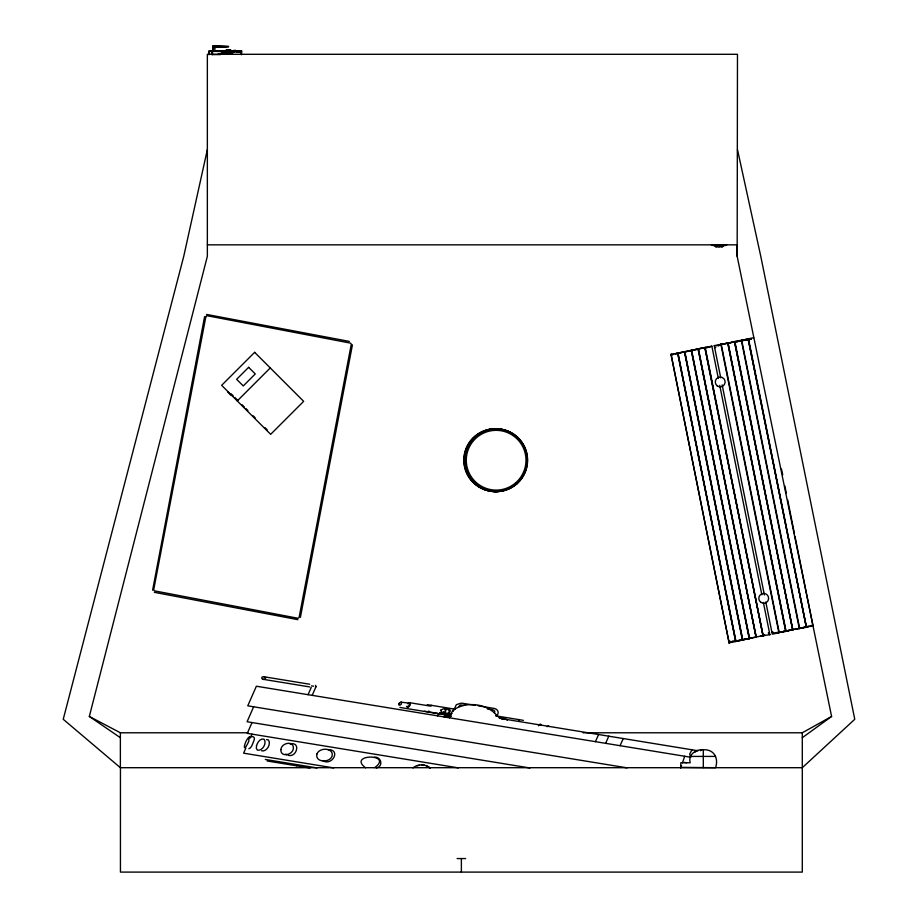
<?xml version="1.0" encoding="UTF-8"?>
<svg xmlns="http://www.w3.org/2000/svg" width="918" height="918" viewBox="0 0 918 918"><rect width="100%" height="100%" fill="white"/><g stroke="black" fill="none" stroke-linecap="round" stroke-linejoin="round"><path stroke-width="1.38" d="M209.43 51.431L209.43 54.495L208.765 54.472L208.776 51.293L210.67 50.903L230.59 50.88L227.32 50.88M211.978 54.575L212.196 51.316L211.978 54.575L220.458 54.598M212.448 54.587L212.506 50.96L221.617 50.869M214.766 46.841L213.079 46.841C213.022 42.503 212.368 59.062 213.137 45.911L228.525 46.302L214.755 47.426L228.525 46.669M226.425 53.347L226.574 50.41L230.533 50.547M227.205 50.983L227.136 50.41M228.479 46.703L213.079 45.969M230.59 50.88L230.59 50.249L226.838 50.18L230.808 50.065L230.269 53.657L220.79 53.611M231.026 52.188L231.508 51.018L231.944 51.787M231.508 51.775L231.508 51.018M232.093 52.154L232.197 51.339L232.197 52.062M232.552 51.351L239.736 51.901M234.239 51.97L234.354 50.869L232.541 50.96L232.449 51.97C231.761 49.847 237.59 49.733 236.592 51.878M237.096 51.878L237.142 50.823M239.46 52.016L239.472 51.362L239.598 52.028M239.816 52.165L239.919 51.351L240.046 52.177M240.78 51.454L240.78 52.211L241.262 51.041L240.401 52.188M241.331 51.488L241.331 54.77L241.859 51.018L230.269 51.465L230.797 50.995M684.139 762.33L686.664 762.766M802.298 737.705L831.593 716.453L737.165 256.317L737.475 54.3L207.353 54.3L207.353 256.317L89.333 716.453L120.373 737.705M236.947 51.878L237.096 50.869L240.137 50.834C241.709 52.383 235.593 51.465 232.185 51.787M204.611 316.618L152.606 590.194M300.381 617.355L352.432 344.847M312.2 695.351L316.033 686.618L315.482 685.344M207.353 149.577L183.749 256.317L63.239 719.287L120.373 767.7L802.298 767.7L854.761 719.287L760.781 256.317L737.475 149.577M231.99 52.062L232.197 51.339M732.174 641.636L742.547 639.766L684.679 351.984L677.863 353.35L735.995 641.464L749.363 638.4L691.484 350.607L698.3 349.242L756.168 637.023L729.121 642.841L671.001 354.463L711.852 346.143L718.324 378.354M742.547 639.766L749.363 638.389L735.731 641.131L677.977 352.948M749.616 638.721L691.598 350.217L704.852 347.543L762.984 635.658L749.363 638.389M785.819 631.056L779.015 632.433L785.819 631.068L727.951 343.275L734.503 341.588L792.636 629.691L783.1 631.607L799.452 628.325L796.721 628.876M741.572 340.532L734.87 341.507L792.888 630.023L787.185 630.792L806.256 626.96L748.136 338.845L741.572 340.532L748.136 338.845L806.256 626.948L800.806 628.05L813.119 625.846M749.249 638.79L691.231 350.286L684.679 351.984L691.484 350.607M751.337 339.178L748.503 338.765L751.337 339.178L720.882 344.319L718.381 345.811L721.25 344.25L727.951 343.275M737.59 341.771L734.87 341.507M763.386 602.438L769.869 634.648L760.253 636.208L762.984 635.658L704.852 347.543M792.636 629.691L734.503 341.588L729.259 342.942M231.875 52.154L232.093 51.431M680.582 768.194L681.5 765.543M682.407 762.892L684.69 756.26M398.802 703.991L400.994 701.8M253.643 706.791L247.08 721.743L529.996 767.999M252.025 722.546L247.275 733.356L458.449 767.884M245.84 748.09L243.603 753.173L333.727 767.907M250.293 737.934L251.968 734.125M308.069 694.685L311.248 687.421M296.594 765.807L297.099 764.66M428.431 711.852L428.844 710.922M431.299 705.311L430.921 706.183L409.474 702.672L407.672 703.647M437.645 715.868L438.575 713.756M439.515 713.906L440.032 712.953M439.676 713.929L440.135 712.965M441.868 714.296L442.304 713.32M444.071 714.652L444.53 713.688M444.174 714.663L444.691 713.711L439.951 712.93M449.522 717.807L452.528 710.635C465.024 701.157 486.46 702.958 496.569 715.225C498.015 716.74 499.851 717.819 501.744 718.679L698.036 750.775M453.125 711.507L456.361 704.668L460.882 703.234A12.714 12.714 0 0 1 463.372 703.395L475.547 705.38M458.449 706.963L460.308 705.001L465.047 705.288M494.458 712.85C496.753 708.96 488.64 709.534 487.332 708.937M496.409 715.971C500.333 712.54 497.189 708.329 493.127 708.26L478.244 705.827M518.945 720.573L519.324 719.701M595.438 741.664L598.582 734.515M605.639 743.339L608.783 736.179M620.075 745.691L623.219 738.542M399.273 703.039C397.058 706.642 402.187 705.449 401.591 702.488M240.849 51.798L241.262 51.041M673.766 354.451L671.092 354.337L729.121 642.841L729.867 641.705L728.972 642.761M316.033 686.607L315.482 687.192M538.418 725.771L540.461 724.669M728.605 640.936L729.649 640.615L728.582 640.833M700.503 750.729L701.283 749.891M237.269 400.925L270.259 367.934M538.579 725.048L540.392 724.072L541.138 724.945M547.002 726.689L548.448 725.909L549.044 726.597M214.755 45.98L212.781 46.852L214.846 45.9L214.835 50.869M210.67 50.903L212.689 51.19L208.776 51.293L222.041 51.213M412.916 767.941C417.644 763.799 425.654 763.994 430.381 768.022M695.167 752.049L697.198 750.431M452.023 713.493L447.433 714.95A12.921 12.921 0 0 1 444.897 714.789M692.023 749.788L689.67 754.08L690.806 757.258L256.374 686.228L247.768 705.827L627.166 767.861M408.2 703.636L408.935 703.165M753.701 337.721L748.503 338.765L806.52 627.281L808.161 626.294L806.52 627.281L799.452 628.325M675.935 354.015L677.61 353.028L735.628 641.533L733.7 641.257M583.102 732.782L802.298 732.782L831.593 716.453M444.771 710.004C449.877 706.837 451.186 715.007 445.276 712.976M374.67 767.678C394.247 753.391 346.866 753.701 365.559 767.792M376.46 767.964C383.575 766.335 381.383 756.925 374.601 757.086M502.364 719.379L505.267 718.84L507.333 720.194M729.121 642.841L732.736 641.131M265.061 678.953C261.997 681.041 259.817 676.027 264.097 676.773L309.653 684.22M709.327 347.302L711.852 346.143M212.781 46.852L214.835 45.911L212.873 46.772M806.52 627.281L809.171 626.248M675.453 353.855L677.61 353.028M717.658 345.558L720.882 344.319L778.9 632.835L772.267 634.166L765.796 601.956M408.556 703.383L409.267 703.142L401.418 702.224M249.558 736.638C243.821 740.918 241.882 756.455 248.87 741.124C247.516 735.421 256.455 734.905 253.976 740.459C252.76 743.064 251.67 748.113 248.87 748.709M444.978 709.224C455.087 706.906 448.363 718.404 443.153 711.989M499.197 718.083L502.938 718.037L504.636 719.505M206.539 314.426L349.322 341.404M451.472 716.269L443.979 716.901M677.863 353.35L684.415 351.651L742.433 640.167M721.135 344.652L727.699 342.953L785.716 631.458L773.14 632.995M734.767 341.909L741.319 340.211L799.337 628.727M417.093 765.853L419.446 765.245M290.134 744.108C300.852 741.055 297.134 757.694 288.286 755.365M720.733 377.872L714.25 345.65L720.882 344.319M714.663 347.692L715.73 347.474M768.32 632.846L769.456 632.617M771.866 632.135L772.922 631.917M225.679 50.479L226.528 50.456L225.771 50.49M705.116 347.865L698.414 348.84L756.168 637.023M744.36 340.153L747.16 339.763M500.287 718.301L503.626 719.173M703.303 749.754C695.947 749.122 687.88 754.539 690.187 762.801L680.846 762.709L680.72 767.368L715.615 767.7C718.828 757.843 713.848 749.145 703.303 749.754L703.303 767.586M407.603 706.94L409.566 705.231L409.233 703.234M266.518 739.621L268.4 739.931C271.418 743.936 266.633 752.175 261.607 750.798M748.503 338.765L751.337 338.696M762.984 635.658L764.878 634.992L763.237 635.979L705.219 347.474L709.488 347.348M208.765 54.472L209.476 54.46M235.467 50.846L234.629 50.823M226.941 50.088L226.103 50.111L226.884 50.146M297.868 619.661L154.362 592.317M222.053 52.211L223.613 52.211M224.692 52.211L226.253 52.211M227.331 52.211L228.892 52.211M222.007 52.682L223.659 52.682M224.646 52.682L226.298 52.682M227.285 52.682L228.938 52.682M221.353 52.911L229.592 52.911M219.195 53.611L231.749 53.611M207.353 244.842L737.475 244.842M712.827 245.542L725.392 245.542M714.996 246.242L723.223 246.242M715.638 246.472L717.302 246.472M718.278 246.472L719.941 246.472M720.917 246.472L722.581 246.472M715.696 246.931L717.245 246.931M718.324 246.931L719.884 246.931M720.963 246.931L722.523 246.931M89.333 716.453L120.373 732.782L247.871 732.782M690.577 756.421L715.489 756.421M457.095 858.56L465.644 858.56M212.448 51.408L225.805 51.431M714.25 345.65L717.004 345.765M327.841 749.65C341.232 749.157 332.546 766.243 322.941 760.827M421.97 765.038L424.483 765.245M776.972 632.559L779.267 632.754L721.25 344.25M705.219 347.474L707.112 347.75M311.535 685.872L313.6 686.216M427.272 704.645L455.053 709.189M495.582 715.81L523.363 720.355M262.996 679.286L309.802 686.939M424.391 711.186L438.471 713.493M443.44 714.307L450.623 715.478M399.892 707.434L449.9 715.604M265.348 759.461L317.1 767.93M267.172 760.988L309.928 767.987M264.097 676.773L265.692 678.023M409.474 702.672C411.907 703.865 408.051 709.327 406.651 706.55M407.638 706.849L407.007 706.252M426.216 765.738L429.773 767.918M671.001 354.463L672.228 355.094L671.092 354.337M811.822 625.227L813.027 625.973L794.999 536.341M285.739 754.126L286.875 754.929M444.691 712.678L443.968 711.84M231.164 393.811L233.161 395.819M234.847 397.494L237.773 400.42M242.168 404.815L244.165 406.812M245.863 408.521L247.894 410.541M253.161 415.82L255.17 417.816M265.095 427.742L267.172 429.819M227.584 391.814L231.256 395.486M231.026 51.442L231.497 52.165M239.919 51.351L240.16 52.074M781.482 469.109L782.733 474.698M784.856 485.92L786.267 492.92M787.678 499.92L794.437 533.53M741.687 340.142L799.704 628.646M728.066 342.873L786.083 631.389M722.145 384.871L764.384 594.956M719.735 385.353L761.848 594.784M698.047 348.92L756.065 637.425M684.782 351.583L742.8 640.087M234.354 50.869L234.457 51.878M234.239 50.972L234.342 51.97M236.592 50.869L236.66 51.878M802.298 732.782L802.298 872.1L120.442 872.1L120.442 767.7M737.165 245.324L737.165 256.317M726.849 244.842L711.37 244.842M723.786 245.542L714.422 245.542M461.375 858.56L461.375 872.1M233.218 54.3L217.727 54.3M231.508 53.611L230.785 53.611M220.159 53.611L219.436 53.611M120.373 732.782L120.373 767.7M515.044 484.738A31.384 31.373 -85.9 0 1 471.232 480.08A31.384 31.373 -85.9 0 1 475.283 436.188A31.384 31.373 -85.9 0 1 519.198 439.607M523.708 446.446A31.384 31.373 -85.9 0 1 526.301 454.226M526.863 461.008A31.384 31.373 -85.9 0 1 526.473 465.174M525.153 470.429A31.384 31.373 -85.9 0 1 518.922 481.055M514.688 484.704A31.384 31.373 -85.9 0 1 471.76 481.066A31.384 31.373 -85.9 0 1 472.942 437.978A31.384 31.373 -85.9 0 1 516.008 436.716M232.713 50.811L232.713 51.81L232.713 50.811M280.897 749.57C280.288 757.843 293.003 755.044 293.358 748.399C293.967 740.115 281.252 742.914 280.897 749.57M256.547 745.588L256.34 748.331L257.315 750.086C262.33 751.463 267.115 743.224 264.097 739.231C260.345 737.877 257.476 742.513 256.547 745.588M205.804 316.962L153.799 589.241A1.733 1.733 0 0 0 154.086 590.435A1.285 1.285 0 0 0 154.74 590.905L297.707 618.216A1.251 1.251 0 0 0 298.327 618.078L298.614 617.906A1.779 1.779 0 0 0 299.188 617.011L351.192 344.732A1.779 1.779 0 0 0 350.997 343.688L350.791 343.412A1.251 1.251 0 0 0 350.263 343.068L207.284 315.758A1.251 1.251 0 0 0 206.665 315.884L206.378 316.067A1.779 1.779 0 0 0 205.804 316.962M440.571 710.303C444.668 718.783 449.981 704.129 440.571 710.303M316.985 753.862C314.702 762.525 329.401 763.145 332.029 756.317C334.301 747.665 319.613 747.045 316.985 753.862M254.653 352.328L221.651 385.319L270.661 434.329L303.651 401.338L254.653 352.328M248.64 367.315L236.637 379.318L243.27 385.939L255.273 373.936L248.64 367.315M813.027 625.973L810.33 625.858L813.027 625.973M769.869 634.648L768.538 633.925L769.869 634.648M516.765 483.935A31.384 31.373 -85.9 0 0 506.461 430.565A31.384 31.373 -85.9 0 0 465.415 466.183A31.384 31.373 -85.9 0 0 516.765 483.935M516.604 483.924A31.384 31.373 -85.9 0 0 506.3 430.553A31.384 31.373 -85.9 0 0 465.254 466.172A31.384 31.373 -85.9 0 0 516.604 483.924M515.709 482.799A29.892 29.869 -85.9 0 0 505.898 431.976A29.892 29.869 -85.9 0 0 466.814 465.896A29.892 29.869 -85.9 0 0 515.709 482.799M717.279 385.904A4.9 4.9 0 0 0 725.082 382.531A4.9 4.9 0 0 0 718.266 377.459A4.9 4.9 0 0 0 717.279 385.904M760.793 602.288A4.9 4.9 0 0 0 768.595 598.915A4.9 4.9 0 0 0 761.779 593.843A4.9 4.9 0 0 0 760.793 602.288"/></g></svg>
